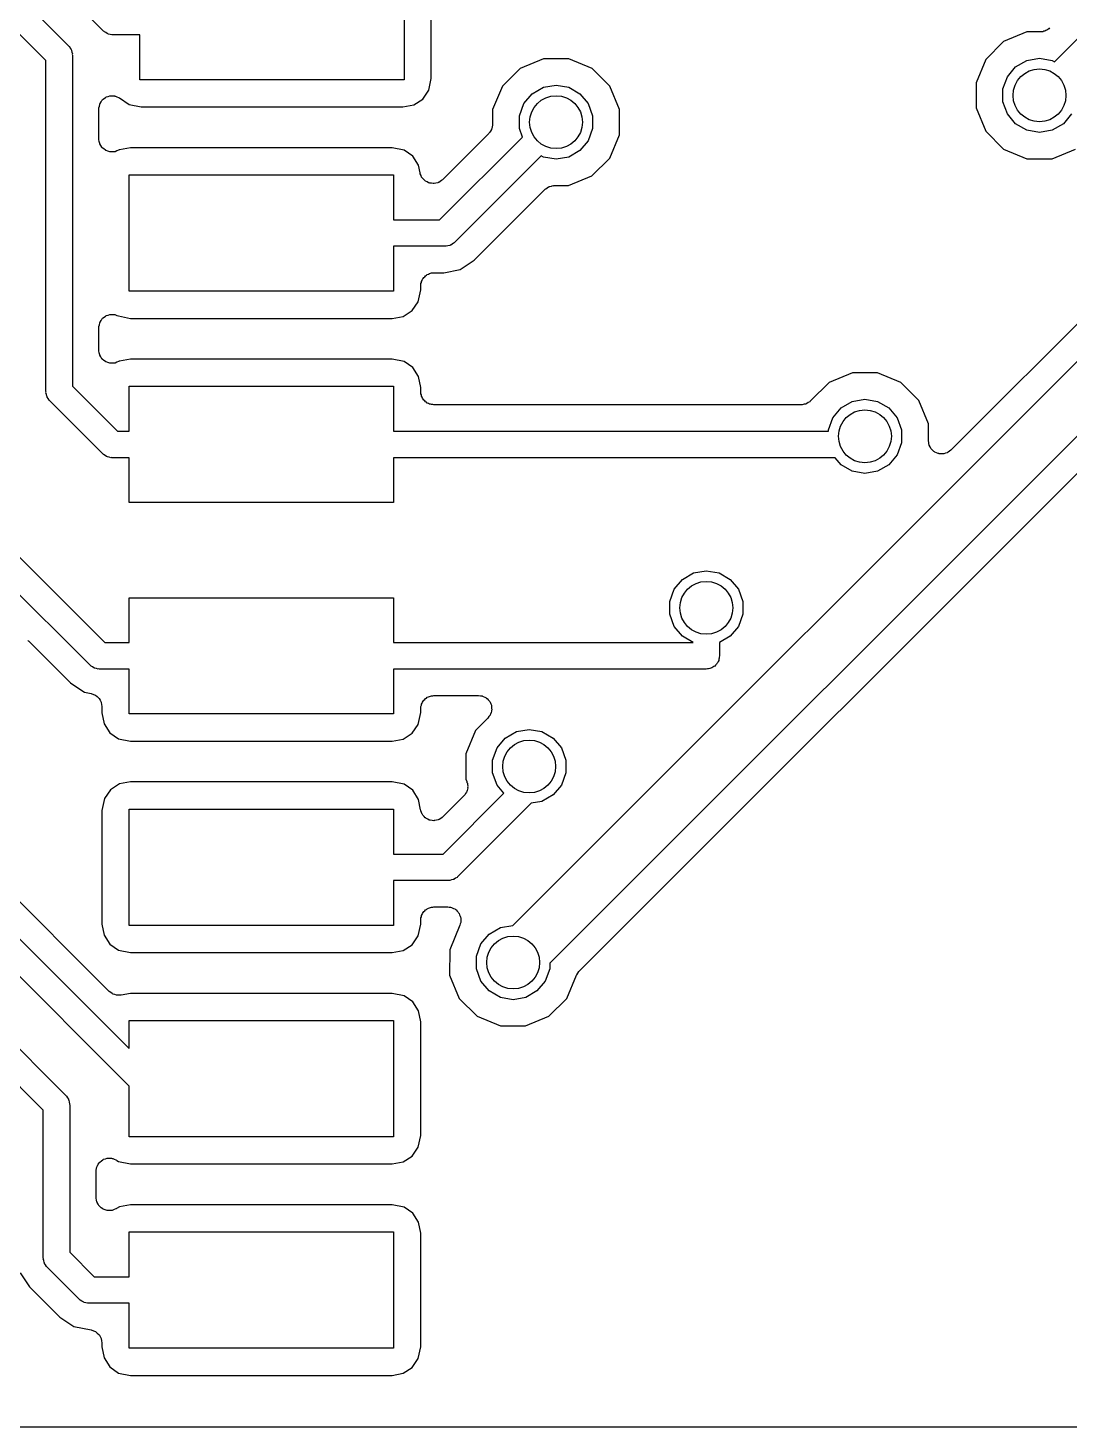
# Model space of a CAD drawing. Extents: x 95 to 175, y -109.5 to -62.3.
# Drawn here: x 125.44 to 135.28, y -109.5 to -96.26 of the extents above; entities that cross this region are included whole.
import ezdxf

# ---------------------------------------------------------------- set-up
doc = ezdxf.new("R2010")
doc.units = 0
doc.header["$MEASUREMENT"] = 0
doc.layers.add('BLACK', color=7, linetype='CONTINUOUS')

msp = doc.modelspace()

# ---------------------------------------------------------------- linework, layer by layer
at = {"layer": 'Black'}
for p, q in [((126.15, -96.2924), (125.232, -95.375)), ((128.992, -95.654), (128.992, -96.754)), ((129.249, -96.7415), (129.249, -95.6657)), ((130.02, -104.754), (138.866, -95.9084)), ((138.579, -95.8415), (134.163, -100.257)), ((125.437, -96.0506), (125.818, -96.4316)), ((139.293, -96.1888), (130.369, -105.113)), ((125.605, -96.5718), (125.297, -96.264)), ((126.154, -96.2955), (126.15, -96.2924)), ((126.158, -96.2998), (126.154, -96.2955)), ((126.172, -96.3079), (126.158, -96.2998)), ((126.185, -96.3173), (126.172, -96.3079)), ((126.19, -96.3187), (126.185, -96.3173)), ((126.195, -96.3215), (126.19, -96.3187)), ((126.211, -96.3243), (126.195, -96.3215)), ((126.227, -96.3285), (126.211, -96.3243)), ((126.233, -96.328), (126.227, -96.3285)), ((126.238, -96.329), (126.233, -96.328)), ((126.492, -96.329), (126.238, -96.329)), ((126.492, -96.754), (126.492, -96.329)), ((134.882, -96.3009), (134.662, -96.392)), ((135.009, -96.301), (134.882, -96.3009)), ((135.02, -96.2991), (135.009, -96.301)), ((135.031, -96.2991), (135.02, -96.2991)), ((135.041, -96.2954), (135.031, -96.2991)), ((135.052, -96.2935), (135.041, -96.2954)), ((135.061, -96.288), (135.052, -96.2935)), ((135.071, -96.2843), (135.061, -96.288)), ((135.08, -96.2773), (135.071, -96.2843)), ((135.089, -96.2718), (135.08, -96.2773)), ((135.096, -96.2634), (135.089, -96.2718)), ((135.142, -96.583), (135.384, -96.3412)), ((125.818, -96.4316), (125.822, -96.4361)), ((125.822, -96.4361), (125.826, -96.4397)), ((125.826, -96.4397), (125.834, -96.4538)), ((125.834, -96.4538), (125.843, -96.4672)), ((125.843, -96.4672), (125.845, -96.4725)), ((125.845, -96.4725), (125.847, -96.4772)), ((125.847, -96.4772), (125.85, -96.4933)), ((134.662, -96.392), (134.493, -96.5607)), ((125.605, -99.704), (125.605, -96.5718)), ((125.85, -96.4933), (125.855, -96.5091)), ((125.855, -96.5091), (125.854, -96.5146)), ((125.854, -96.5146), (125.855, -96.52)), ((125.855, -96.52), (125.855, -99.6522)), ((130.31, -96.5549), (130.09, -96.646)), ((130.549, -96.5551), (130.31, -96.5549)), ((130.769, -96.6466), (130.549, -96.5551)), ((134.493, -96.5607), (134.401, -96.7811)), ((134.775, -96.6319), (134.881, -96.5709)), ((134.881, -96.5709), (135.001, -96.5497)), ((135.001, -96.5497), (135.121, -96.5709)), ((135.121, -96.5709), (135.142, -96.583)), ((128.992, -96.754), (126.492, -96.754)), ((129.226, -96.8531), (129.249, -96.7415)), ((130.09, -96.646), (129.921, -96.8147)), ((130.938, -96.8156), (130.769, -96.6466)), ((134.655, -96.84), (134.697, -96.7253)), ((134.697, -96.7253), (134.775, -96.6319)), ((129.169, -96.9366), (129.226, -96.8531)), ((129.921, -96.8147), (129.829, -97.0351)), ((130.125, -96.9793), (130.203, -96.8859)), ((130.203, -96.8859), (130.309, -96.8249)), ((130.309, -96.8249), (130.429, -96.8037)), ((130.429, -96.8037), (130.549, -96.8249)), ((130.549, -96.8249), (130.655, -96.8859)), ((130.655, -96.8859), (130.733, -96.9793)), ((131.029, -97.0362), (130.938, -96.8156)), ((134.401, -96.7811), (134.401, -97.0198)), ((134.655, -96.962), (134.655, -96.84)), ((126.105, -97.0197), (126.11, -97.0031)), ((126.106, -97.0244), (126.105, -97.0197)), ((126.11, -97.0031), (126.113, -96.9864)), ((126.113, -96.9864), (126.115, -96.9822)), ((126.115, -96.9822), (126.116, -96.9776)), ((126.116, -96.9776), (126.126, -96.9635)), ((126.126, -96.9635), (126.134, -96.9488)), ((126.134, -96.9488), (126.138, -96.9457)), ((126.138, -96.9457), (126.141, -96.9417)), ((126.141, -96.9417), (126.154, -96.9318)), ((126.154, -96.9318), (126.167, -96.9209)), ((126.167, -96.9209), (126.172, -96.9192)), ((126.172, -96.9192), (126.176, -96.9164)), ((126.176, -96.9164), (126.192, -96.9118)), ((126.192, -96.9118), (126.208, -96.906)), ((126.208, -96.906), (126.213, -96.906)), ((126.213, -96.906), (126.218, -96.9047)), ((126.218, -96.9047), (126.235, -96.906)), ((126.235, -96.906), (126.252, -96.906)), ((126.252, -96.906), (126.256, -96.9077)), ((126.256, -96.9077), (126.261, -96.908)), ((126.261, -96.908), (126.276, -96.915)), ((126.276, -96.915), (126.292, -96.9209)), ((126.292, -96.9209), (126.296, -96.9239)), ((126.296, -96.9239), (126.301, -96.9259)), ((126.301, -96.9259), (126.392, -96.9887)), ((126.392, -96.9887), (126.504, -97.0113)), ((126.504, -97.0113), (128.98, -97.0113)), ((128.98, -97.0113), (129.083, -96.9919)), ((129.083, -96.9919), (129.169, -96.9366)), ((130.083, -97.094), (130.125, -96.9793)), ((130.733, -96.9793), (130.775, -97.094)), ((134.401, -97.0198), (134.492, -97.2404)), ((134.697, -97.0767), (134.655, -96.962)), ((126.105, -97.0291), (126.106, -97.0244)), ((126.105, -97.3124), (126.105, -97.0291)), ((129.829, -97.0351), (129.829, -97.173)), ((130.083, -97.216), (130.083, -97.094)), ((130.775, -97.094), (130.775, -97.216)), ((131.029, -97.2749), (131.029, -97.0362)), ((134.775, -97.1701), (134.697, -97.0767)), ((135.305, -97.0767), (135.227, -97.1701)), ((129.792, -97.2613), (129.354, -97.6994)), ((129.795, -97.2568), (129.792, -97.2613)), ((129.8, -97.2533), (129.795, -97.2568)), ((129.808, -97.2392), (129.8, -97.2533)), ((129.817, -97.2257), (129.808, -97.2392)), ((129.819, -97.2205), (129.817, -97.2257)), ((129.821, -97.2158), (129.819, -97.2205)), ((129.824, -97.1996), (129.821, -97.2158)), ((129.829, -97.1838), (129.824, -97.1996)), ((129.829, -97.173), (129.828, -97.1784)), ((129.828, -97.1784), (129.829, -97.1838)), ((130.112, -97.2953), (130.083, -97.216)), ((130.775, -97.216), (130.733, -97.3307)), ((130.937, -97.4953), (131.029, -97.2749)), ((134.492, -97.2404), (134.661, -97.4094)), ((134.881, -97.2311), (134.775, -97.1701)), ((135.001, -97.2523), (134.881, -97.2311)), ((135.121, -97.2311), (135.001, -97.2523)), ((135.227, -97.1701), (135.121, -97.2311)), ((126.106, -97.3154), (126.105, -97.3124)), ((126.105, -97.3184), (126.106, -97.3154)), ((126.109, -97.3367), (126.105, -97.3184)), ((126.113, -97.3551), (126.109, -97.3367)), ((126.114, -97.3578), (126.113, -97.3551)), ((126.115, -97.3607), (126.114, -97.3578)), ((126.125, -97.3765), (126.115, -97.3607)), ((126.134, -97.3927), (126.125, -97.3765)), ((126.137, -97.3947), (126.134, -97.3927)), ((126.138, -97.3972), (126.137, -97.3947)), ((126.153, -97.4086), (126.138, -97.3972)), ((126.167, -97.4206), (126.153, -97.4086)), ((126.295, -97.4187), (126.292, -97.4206)), ((126.298, -97.4175), (126.295, -97.4187)), ((126.3, -97.4161), (126.298, -97.4175)), ((126.403, -97.3967), (126.3, -97.4161)), ((128.879, -97.3967), (126.403, -97.3967)), ((128.991, -97.4193), (128.879, -97.3967)), ((129.328, -98.079), (130.112, -97.2953)), ((130.733, -97.3307), (130.655, -97.4241)), ((134.661, -97.4094), (134.881, -97.5009)), ((135.12, -97.5011), (135.34, -97.41)), ((126.17, -97.4217), (126.167, -97.4206)), ((126.173, -97.4235), (126.17, -97.4217)), ((126.191, -97.4291), (126.173, -97.4235)), ((126.208, -97.4355), (126.191, -97.4291)), ((126.211, -97.4355), (126.208, -97.4355)), ((126.214, -97.4364), (126.211, -97.4355)), ((126.233, -97.4355), (126.214, -97.4364)), ((126.252, -97.4355), (126.233, -97.4355)), ((126.255, -97.4344), (126.252, -97.4355)), ((126.258, -97.4343), (126.255, -97.4344)), ((126.275, -97.427), (126.258, -97.4343)), ((126.292, -97.4206), (126.275, -97.427)), ((129.074, -97.4763), (128.991, -97.4193)), ((129.129, -97.5621), (129.074, -97.4763)), ((130.288, -97.473), (129.468, -98.2924)), ((130.309, -97.4851), (130.288, -97.473)), ((130.429, -97.5063), (130.309, -97.4851)), ((130.549, -97.4851), (130.429, -97.5063)), ((130.655, -97.4241), (130.549, -97.4851)), ((130.768, -97.664), (130.937, -97.4953)), ((134.881, -97.5009), (135.12, -97.5011)), ((126.392, -98.754), (126.392, -97.654)), ((126.392, -97.654), (128.892, -97.654)), ((128.892, -97.654), (128.892, -98.079)), ((129.143, -97.6341), (129.129, -97.5621)), ((129.145, -97.6386), (129.143, -97.6341)), ((129.145, -97.6434), (129.145, -97.6386)), ((129.152, -97.6588), (129.145, -97.6434)), ((129.158, -97.6748), (129.152, -97.6588)), ((129.161, -97.6784), (129.158, -97.6748)), ((129.163, -97.6827), (129.161, -97.6784)), ((129.176, -97.6948), (129.163, -97.6827)), ((130.548, -97.7551), (130.768, -97.664)), ((129.187, -97.7077), (129.176, -97.6948)), ((129.191, -97.71), (129.187, -97.7077)), ((129.194, -97.7134), (129.191, -97.71)), ((129.21, -97.7206), (129.194, -97.7134)), ((129.224, -97.729), (129.21, -97.7206)), ((129.229, -97.7298), (129.224, -97.729)), ((129.234, -97.7318), (129.229, -97.7298)), ((129.25, -97.7333), (129.234, -97.7318)), ((129.267, -97.736), (129.25, -97.7333)), ((129.272, -97.7351), (129.267, -97.736)), ((129.277, -97.7356), (129.272, -97.7351)), ((129.293, -97.7311), (129.277, -97.7356)), ((129.31, -97.728), (129.293, -97.7311)), ((129.314, -97.7256), (129.31, -97.728)), ((129.319, -97.7243), (129.314, -97.7256)), ((129.333, -97.7146), (129.319, -97.7243)), ((129.347, -97.7059), (129.333, -97.7146)), ((129.35, -97.7022), (129.347, -97.7059)), ((129.354, -97.6994), (129.35, -97.7022)), ((129.654, -98.4605), (130.323, -97.7916)), ((130.323, -97.7916), (130.327, -97.7884)), ((130.327, -97.7884), (130.331, -97.7842)), ((130.331, -97.7842), (130.345, -97.776)), ((130.345, -97.776), (130.358, -97.7667)), ((130.358, -97.7667), (130.364, -97.7653)), ((130.364, -97.7653), (130.368, -97.7625)), ((130.368, -97.7625), (130.385, -97.7597)), ((130.385, -97.7597), (130.4, -97.7555)), ((130.4, -97.7555), (130.406, -97.7559)), ((130.406, -97.7559), (130.411, -97.755)), ((130.411, -97.755), (130.548, -97.7551)), ((128.892, -98.079), (129.328, -98.079)), ((129.38, -98.329), (128.892, -98.329)), ((128.892, -98.329), (128.892, -98.754)), ((129.385, -98.328), (129.38, -98.329)), ((129.391, -98.3285), (129.385, -98.328)), ((129.407, -98.3243), (129.391, -98.3285)), ((129.423, -98.3215), (129.407, -98.3243)), ((129.428, -98.3187), (129.423, -98.3215)), ((129.433, -98.3173), (129.428, -98.3187)), ((129.446, -98.3079), (129.433, -98.3173)), ((129.46, -98.2998), (129.446, -98.3079)), ((129.464, -98.2955), (129.46, -98.2998)), ((129.468, -98.2924), (129.464, -98.2955)), ((129.523, -98.5482), (129.654, -98.4605)), ((129.187, -98.6166), (129.194, -98.6082)), ((129.194, -98.6082), (129.203, -98.6028)), ((129.203, -98.6028), (129.211, -98.5957)), ((129.211, -98.5957), (129.222, -98.592)), ((129.222, -98.592), (129.231, -98.5865)), ((129.231, -98.5865), (129.242, -98.5846)), ((129.242, -98.5846), (129.252, -98.5809)), ((129.252, -98.5809), (129.263, -98.5809)), ((129.263, -98.5809), (129.274, -98.579)), ((129.274, -98.579), (129.368, -98.579)), ((129.368, -98.579), (129.523, -98.5482)), ((129.126, -98.8531), (129.149, -98.7415)), ((129.149, -98.704), (129.151, -98.6932)), ((129.149, -98.7415), (129.149, -98.704)), ((129.151, -98.6823), (129.155, -98.672)), ((129.151, -98.6932), (129.151, -98.6823)), ((129.155, -98.672), (129.156, -98.6612)), ((129.156, -98.6612), (129.162, -98.6518)), ((129.162, -98.6518), (129.166, -98.6415)), ((129.166, -98.6415), (129.173, -98.6331)), ((129.173, -98.6331), (129.178, -98.6237)), ((129.178, -98.6237), (129.187, -98.6166)), ((128.892, -98.754), (126.392, -98.754)), ((129.069, -98.9366), (129.126, -98.8531)), ((126.141, -99.0101), (126.154, -99.0001)), ((126.154, -99.0001), (126.167, -98.9892)), ((126.167, -98.9892), (126.172, -98.9876)), ((126.172, -98.9876), (126.176, -98.9848)), ((126.176, -98.9848), (126.192, -98.9802)), ((126.192, -98.9802), (126.208, -98.9743)), ((126.208, -98.9743), (126.213, -98.9743)), ((126.213, -98.9743), (126.218, -98.9731)), ((126.218, -98.9731), (126.235, -98.9743)), ((126.235, -98.9743), (126.252, -98.9743)), ((126.252, -98.9743), (126.256, -98.976)), ((126.256, -98.976), (126.261, -98.9763)), ((126.261, -98.9763), (126.276, -98.9834)), ((126.276, -98.9834), (126.29, -98.9882)), ((126.29, -98.9882), (126.404, -99.0113)), ((128.88, -99.0113), (128.983, -98.9919)), ((128.983, -98.9919), (129.069, -98.9366)), ((126.105, -99.088), (126.11, -99.0715)), ((126.106, -99.0927), (126.105, -99.088)), ((126.105, -99.0974), (126.106, -99.0927)), ((126.105, -99.3124), (126.105, -99.0974)), ((126.11, -99.0715), (126.113, -99.0547)), ((126.113, -99.0547), (126.115, -99.0506)), ((126.115, -99.0506), (126.116, -99.0459)), ((126.116, -99.0459), (126.126, -99.0319)), ((126.126, -99.0319), (126.134, -99.0171)), ((126.134, -99.0171), (126.138, -99.014)), ((126.138, -99.014), (126.141, -99.0101)), ((126.404, -99.0113), (128.88, -99.0113)), ((126.106, -99.3154), (126.105, -99.3124)), ((126.105, -99.3184), (126.106, -99.3154)), ((126.109, -99.3367), (126.105, -99.3184)), ((126.113, -99.3551), (126.109, -99.3367)), ((126.114, -99.3578), (126.113, -99.3551)), ((126.115, -99.3607), (126.114, -99.3578)), ((126.125, -99.3765), (126.115, -99.3607)), ((126.134, -99.3927), (126.125, -99.3765)), ((126.137, -99.3947), (126.134, -99.3927)), ((126.138, -99.3972), (126.137, -99.3947)), ((126.153, -99.4086), (126.138, -99.3972)), ((126.403, -99.3967), (126.3, -99.4161)), ((128.879, -99.3967), (126.403, -99.3967)), ((128.991, -99.4193), (128.879, -99.3967)), ((130.649, -105.186), (136.437, -99.3984)), ((126.167, -99.4206), (126.153, -99.4086)), ((126.17, -99.4217), (126.167, -99.4206)), ((126.173, -99.4235), (126.17, -99.4217)), ((126.191, -99.4291), (126.173, -99.4235)), ((126.208, -99.4355), (126.191, -99.4291)), ((126.211, -99.4355), (126.208, -99.4355)), ((126.214, -99.4364), (126.211, -99.4355)), ((126.233, -99.4355), (126.214, -99.4364)), ((126.252, -99.4355), (126.233, -99.4355)), ((126.255, -99.4344), (126.252, -99.4355)), ((126.258, -99.4343), (126.255, -99.4344)), ((126.275, -99.427), (126.258, -99.4343)), ((126.292, -99.4206), (126.275, -99.427)), ((126.295, -99.4187), (126.292, -99.4206)), ((126.298, -99.4175), (126.295, -99.4187)), ((126.3, -99.4161), (126.298, -99.4175)), ((129.074, -99.4763), (128.991, -99.4193)), ((129.129, -99.5621), (129.074, -99.4763)), ((133.231, -99.5267), (133.011, -99.6178)), ((133.47, -99.5269), (133.231, -99.5267)), ((133.69, -99.6184), (133.47, -99.5269)), ((125.855, -99.6522), (126.282, -100.079)), ((126.392, -100.079), (126.392, -99.654)), ((126.392, -99.654), (128.892, -99.654)), ((128.892, -99.654), (128.892, -100.079)), ((129.149, -99.6657), (129.129, -99.5621)), ((129.149, -99.704), (129.149, -99.6657)), ((133.011, -99.6178), (132.836, -99.7925)), ((133.859, -99.7874), (133.69, -99.6184)), ((125.606, -99.7094), (125.605, -99.704)), ((125.605, -99.7149), (125.606, -99.7094)), ((125.61, -99.7307), (125.605, -99.7149)), ((125.613, -99.7468), (125.61, -99.7307)), ((125.615, -99.7515), (125.613, -99.7468)), ((125.617, -99.7568), (125.615, -99.7515)), ((125.626, -99.7702), (125.617, -99.7568)), ((125.634, -99.7843), (125.626, -99.7702)), ((125.638, -99.7879), (125.634, -99.7843)), ((125.642, -99.7924), (125.638, -99.7879)), ((126.142, -100.292), (125.642, -99.7924)), ((129.151, -99.7148), (129.149, -99.704)), ((129.151, -99.7257), (129.151, -99.7148)), ((129.155, -99.736), (129.151, -99.7257)), ((129.156, -99.7468), (129.155, -99.736)), ((129.162, -99.7562), (129.156, -99.7468)), ((129.166, -99.7665), (129.162, -99.7562)), ((129.173, -99.7749), (129.166, -99.7665)), ((129.178, -99.7843), (129.173, -99.7749)), ((129.187, -99.7914), (129.178, -99.7843)), ((129.194, -99.7998), (129.187, -99.7914)), ((129.203, -99.8052), (129.194, -99.7998)), ((132.828, -99.7998), (132.813, -99.8079)), ((132.831, -99.7956), (132.828, -99.7998)), ((132.836, -99.7925), (132.831, -99.7956)), ((133.124, -99.8577), (133.23, -99.7967)), ((133.23, -99.7967), (133.35, -99.7755)), ((133.35, -99.7755), (133.47, -99.7967)), ((133.47, -99.7967), (133.576, -99.8577)), ((133.95, -100.008), (133.859, -99.7874)), ((129.211, -99.8123), (129.203, -99.8052)), ((129.222, -99.816), (129.211, -99.8123)), ((129.231, -99.8215), (129.222, -99.816)), ((129.242, -99.8234), (129.231, -99.8215)), ((129.252, -99.8271), (129.242, -99.8234)), ((129.263, -99.8271), (129.252, -99.8271)), ((129.274, -99.829), (129.263, -99.8271)), ((132.747, -99.829), (129.274, -99.829)), ((132.753, -99.8281), (132.747, -99.829)), ((132.758, -99.8285), (132.753, -99.8281)), ((132.774, -99.8243), (132.758, -99.8285)), ((132.79, -99.8215), (132.774, -99.8243)), ((132.795, -99.8187), (132.79, -99.8215)), ((132.8, -99.8173), (132.795, -99.8187)), ((132.813, -99.8079), (132.8, -99.8173)), ((133.046, -99.9511), (133.124, -99.8577)), ((133.576, -99.8577), (133.654, -99.9511)), ((133.004, -100.066), (133.046, -99.9511)), ((133.004, -100.079), (133.004, -100.066)), ((133.654, -99.9511), (133.696, -100.066)), ((133.696, -100.066), (133.696, -100.188)), ((133.95, -100.169), (133.95, -100.008)), ((126.282, -100.079), (126.392, -100.079)), ((128.892, -100.079), (133.004, -100.079)), ((133.696, -100.188), (133.654, -100.302)), ((133.953, -100.185), (133.95, -100.169)), ((133.954, -100.201), (133.953, -100.185)), ((126.146, -100.296), (126.142, -100.292)), ((126.15, -100.3), (126.146, -100.296)), ((126.164, -100.308), (126.15, -100.3)), ((126.177, -100.317), (126.164, -100.308)), ((126.182, -100.319), (126.177, -100.317)), ((126.187, -100.321), (126.182, -100.319)), ((126.203, -100.324), (126.187, -100.321)), ((126.219, -100.329), (126.203, -100.324)), ((126.225, -100.328), (126.219, -100.329)), ((126.23, -100.329), (126.225, -100.328)), ((126.392, -100.329), (126.23, -100.329)), ((126.392, -100.754), (126.392, -100.329)), ((133.068, -100.329), (128.892, -100.329)), ((128.892, -100.329), (128.892, -100.754)), ((133.124, -100.396), (133.068, -100.329)), ((133.654, -100.302), (133.576, -100.396)), ((133.957, -100.206), (133.954, -100.201)), ((133.957, -100.212), (133.957, -100.206)), ((133.966, -100.226), (133.957, -100.212)), ((133.973, -100.241), (133.966, -100.226)), ((133.976, -100.244), (133.973, -100.241)), ((133.979, -100.249), (133.976, -100.244)), ((133.992, -100.26), (133.979, -100.249)), ((134.003, -100.271), (133.992, -100.26)), ((134.008, -100.274), (134.003, -100.271)), ((134.012, -100.277), (134.008, -100.274)), ((134.028, -100.283), (134.012, -100.277)), ((134.043, -100.29), (134.028, -100.283)), ((134.048, -100.29), (134.043, -100.29)), ((134.053, -100.292), (134.048, -100.29)), ((134.07, -100.292), (134.053, -100.292)), ((134.086, -100.293), (134.07, -100.292)), ((134.091, -100.292), (134.086, -100.293)), ((134.097, -100.292), (134.091, -100.292)), ((134.112, -100.286), (134.097, -100.292)), ((134.128, -100.282), (134.112, -100.286)), ((134.132, -100.279), (134.128, -100.282)), ((134.137, -100.277), (134.132, -100.279)), ((134.15, -100.267), (134.137, -100.277)), ((134.163, -100.257), (134.15, -100.267)), ((133.23, -100.457), (133.124, -100.396)), ((133.35, -100.478), (133.23, -100.457)), ((133.47, -100.457), (133.35, -100.478)), ((133.576, -100.396), (133.47, -100.457)), ((128.892, -100.754), (126.392, -100.754)), ((125.341, -101.258), (126.163, -102.079)), ((126.023, -102.292), (125.201, -101.471)), ((131.546, -101.574), (131.624, -101.481)), ((131.624, -101.481), (131.73, -101.42)), ((131.73, -101.42), (131.85, -101.399)), ((131.85, -101.399), (131.97, -101.42)), ((131.97, -101.42), (132.076, -101.481)), ((132.076, -101.481), (132.154, -101.574)), ((126.392, -102.079), (126.392, -101.654)), ((126.392, -101.654), (128.892, -101.654)), ((128.892, -101.654), (128.892, -102.079)), ((131.504, -101.689), (131.546, -101.574)), ((132.154, -101.574), (132.196, -101.689)), ((131.504, -101.811), (131.504, -101.689)), ((132.196, -101.689), (132.196, -101.811)), ((131.546, -101.926), (131.504, -101.811)), ((132.196, -101.811), (132.154, -101.926)), ((131.624, -102.019), (131.546, -101.926)), ((131.725, -102.077), (131.624, -102.019)), ((132.076, -102.019), (131.975, -102.077)), ((132.154, -101.926), (132.076, -102.019)), ((125.433, -102.057), (125.437, -102.062)), ((125.437, -102.062), (125.443, -102.066)), ((125.443, -102.066), (125.837, -102.46)), ((126.163, -102.079), (126.392, -102.079)), ((128.892, -102.079), (129.75, -102.079)), ((129.75, -102.079), (131.725, -102.079)), ((131.725, -102.079), (131.725, -102.077)), ((131.975, -102.077), (131.975, -102.204)), ((126.027, -102.296), (126.023, -102.292)), ((126.031, -102.3), (126.027, -102.296)), ((126.045, -102.308), (126.031, -102.3)), ((126.058, -102.317), (126.045, -102.308)), ((131.902, -102.316), (131.893, -102.321)), ((131.912, -102.312), (131.902, -102.316)), ((131.921, -102.305), (131.912, -102.312)), ((131.93, -102.3), (131.921, -102.305)), ((131.937, -102.291), (131.93, -102.3)), ((131.946, -102.284), (131.937, -102.291)), ((131.951, -102.275), (131.946, -102.284)), ((131.958, -102.266), (131.951, -102.275)), ((131.962, -102.256), (131.958, -102.266)), ((131.967, -102.247), (131.962, -102.256)), ((131.969, -102.236), (131.967, -102.247)), ((131.973, -102.226), (131.969, -102.236)), ((131.975, -102.204), (131.973, -102.215)), ((131.973, -102.215), (131.973, -102.226)), ((126.063, -102.319), (126.058, -102.317)), ((126.068, -102.321), (126.063, -102.319)), ((126.084, -102.324), (126.068, -102.321)), ((126.1, -102.329), (126.084, -102.324)), ((126.106, -102.328), (126.1, -102.329)), ((126.111, -102.329), (126.106, -102.328)), ((126.392, -102.329), (126.111, -102.329)), ((126.392, -102.754), (126.392, -102.329)), ((129.75, -102.329), (128.892, -102.329)), ((128.892, -102.329), (128.892, -102.754)), ((131.85, -102.329), (129.75, -102.329)), ((131.861, -102.327), (131.85, -102.329)), ((131.872, -102.327), (131.861, -102.327)), ((131.882, -102.323), (131.872, -102.327)), ((131.893, -102.321), (131.882, -102.323)), ((125.837, -102.46), (125.945, -102.533)), ((125.945, -102.533), (125.945, -102.533)), ((125.945, -102.533), (125.968, -102.548)), ((125.968, -102.548), (126.034, -102.561)), ((126.034, -102.561), (126.053, -102.569)), ((126.053, -102.569), (126.072, -102.576)), ((126.072, -102.576), (126.073, -102.576)), ((126.073, -102.576), (126.074, -102.577)), ((126.074, -102.577), (126.089, -102.59)), ((129.242, -102.585), (129.252, -102.581)), ((129.252, -102.581), (129.263, -102.581)), ((129.263, -102.581), (129.274, -102.579)), ((129.274, -102.579), (129.697, -102.579)), ((129.697, -102.579), (129.713, -102.582)), ((126.089, -102.59), (126.105, -102.603)), ((126.105, -102.603), (126.106, -102.605)), ((126.106, -102.605), (126.107, -102.606)), ((126.107, -102.606), (126.117, -102.623)), ((126.117, -102.623), (126.127, -102.641)), ((126.127, -102.641), (126.127, -102.642)), ((126.127, -102.642), (126.128, -102.644)), ((126.128, -102.644), (126.131, -102.664)), ((126.131, -102.664), (126.134, -102.684)), ((126.134, -102.684), (126.134, -102.742)), ((129.149, -102.704), (129.151, -102.693)), ((129.149, -102.741), (129.149, -102.704)), ((129.151, -102.682), (129.155, -102.672)), ((129.151, -102.693), (129.151, -102.682)), ((129.155, -102.672), (129.156, -102.661)), ((129.156, -102.661), (129.162, -102.652)), ((129.162, -102.652), (129.166, -102.641)), ((129.166, -102.641), (129.173, -102.633)), ((129.173, -102.633), (129.178, -102.624)), ((129.178, -102.624), (129.187, -102.617)), ((129.187, -102.617), (129.194, -102.608)), ((129.194, -102.608), (129.203, -102.603)), ((129.203, -102.603), (129.211, -102.596)), ((129.211, -102.596), (129.222, -102.592)), ((129.222, -102.592), (129.231, -102.587)), ((129.231, -102.587), (129.242, -102.585)), ((129.713, -102.582), (129.729, -102.583)), ((129.729, -102.583), (129.734, -102.586)), ((129.734, -102.586), (129.74, -102.587)), ((129.74, -102.587), (129.754, -102.595)), ((129.754, -102.595), (129.769, -102.602)), ((129.769, -102.602), (129.772, -102.606)), ((129.772, -102.606), (129.777, -102.608)), ((129.777, -102.608), (129.788, -102.621)), ((129.788, -102.621), (129.799, -102.632)), ((129.799, -102.632), (129.802, -102.637)), ((129.802, -102.637), (129.805, -102.641)), ((129.805, -102.641), (129.811, -102.657)), ((129.811, -102.657), (129.818, -102.672)), ((129.818, -102.672), (129.818, -102.677)), ((129.818, -102.677), (129.82, -102.682)), ((129.82, -102.682), (129.82, -102.699)), ((129.82, -102.699), (129.821, -102.715)), ((126.134, -102.742), (126.154, -102.846)), ((126.154, -102.846), (126.209, -102.932)), ((128.892, -102.754), (126.392, -102.754)), ((129.126, -102.853), (129.149, -102.741)), ((129.785, -102.792), (129.667, -102.911)), ((129.794, -102.779), (129.785, -102.792)), ((129.805, -102.766), (129.794, -102.779)), ((129.807, -102.761), (129.805, -102.766)), ((129.81, -102.757), (129.807, -102.761)), ((129.814, -102.741), (129.81, -102.757)), ((129.82, -102.726), (129.814, -102.741)), ((129.821, -102.715), (129.82, -102.72)), ((129.82, -102.72), (129.82, -102.726)), ((126.209, -102.932), (126.292, -102.989)), ((128.983, -102.992), (129.069, -102.937)), ((129.069, -102.937), (129.126, -102.853)), ((129.667, -102.911), (129.575, -103.131)), ((129.949, -102.982), (130.055, -102.921)), ((130.055, -102.921), (130.175, -102.9)), ((130.175, -102.9), (130.295, -102.921)), ((130.295, -102.921), (130.401, -102.982)), ((126.292, -102.989), (126.404, -103.011)), ((126.404, -103.011), (128.88, -103.011)), ((128.88, -103.011), (128.983, -102.992)), ((129.829, -103.19), (129.871, -103.075)), ((129.871, -103.075), (129.949, -102.982)), ((130.401, -102.982), (130.479, -103.075)), ((130.479, -103.075), (130.521, -103.19)), ((129.575, -103.131), (129.575, -103.37)), ((129.829, -103.312), (129.829, -103.19)), ((130.521, -103.19), (130.521, -103.312)), ((129.575, -103.37), (129.585, -103.393)), ((129.871, -103.427), (129.829, -103.312)), ((130.521, -103.312), (130.479, -103.427)), ((126.214, -103.471), (126.157, -103.555)), ((126.3, -103.416), (126.214, -103.471)), ((126.403, -103.397), (126.3, -103.416)), ((128.879, -103.397), (126.403, -103.397)), ((128.991, -103.419), (128.879, -103.397)), ((129.074, -103.476), (128.991, -103.419)), ((129.129, -103.562), (129.074, -103.476)), ((129.361, -104.079), (129.936, -103.504)), ((129.574, -103.505), (129.568, -103.517)), ((129.582, -103.494), (129.574, -103.505)), ((129.584, -103.486), (129.582, -103.494)), ((129.588, -103.479), (129.584, -103.486)), ((129.585, -103.393), (129.586, -103.401)), ((129.586, -103.401), (129.59, -103.409)), ((129.59, -103.465), (129.588, -103.479)), ((129.59, -103.409), (129.591, -103.422)), ((129.594, -103.452), (129.59, -103.465)), ((129.591, -103.422), (129.594, -103.436)), ((129.594, -103.436), (129.593, -103.444)), ((129.593, -103.444), (129.594, -103.452)), ((129.936, -103.504), (129.871, -103.427)), ((130.479, -103.427), (130.401, -103.52)), ((126.157, -103.555), (126.134, -103.667)), ((129.148, -103.662), (129.129, -103.562)), ((129.557, -103.529), (129.359, -103.727)), ((130.195, -103.599), (129.501, -104.292)), ((129.562, -103.523), (129.557, -103.529)), ((129.568, -103.517), (129.562, -103.523)), ((130.295, -103.581), (130.195, -103.599)), ((130.401, -103.52), (130.295, -103.581)), ((124.153, -103.682), (126.392, -105.92)), ((126.134, -103.667), (126.134, -104.742)), ((126.392, -104.754), (126.392, -103.654)), ((126.392, -103.654), (128.892, -103.654)), ((128.892, -103.654), (128.892, -104.079)), ((129.15, -103.666), (129.148, -103.662)), ((129.15, -103.671), (129.15, -103.666)), ((129.158, -103.687), (129.15, -103.671)), ((129.164, -103.703), (129.158, -103.687)), ((129.167, -103.706), (129.164, -103.703)), ((129.169, -103.711), (129.167, -103.706)), ((129.181, -103.723), (129.169, -103.711)), ((129.192, -103.735), (129.181, -103.723)), ((129.196, -103.738), (129.192, -103.735)), ((129.199, -103.741), (129.196, -103.738)), ((129.215, -103.748), (129.199, -103.741)), ((129.23, -103.757), (129.215, -103.748)), ((129.234, -103.758), (129.23, -103.757)), ((129.239, -103.76), (129.234, -103.758)), ((129.256, -103.761), (129.239, -103.76)), ((129.273, -103.764), (129.256, -103.761)), ((129.277, -103.763), (129.273, -103.764)), ((129.282, -103.763), (129.277, -103.763)), ((129.298, -103.759), (129.282, -103.763)), ((129.315, -103.756), (129.298, -103.759)), ((129.319, -103.753), (129.315, -103.756)), ((129.324, -103.752), (129.319, -103.753)), ((129.338, -103.742), (129.324, -103.752)), ((129.353, -103.734), (129.338, -103.742)), ((129.356, -103.73), (129.353, -103.734)), ((129.359, -103.727), (129.356, -103.73)), ((126.392, -106.274), (123.94, -103.822)), ((126.204, -105.379), (124.642, -103.817)), ((128.892, -104.079), (129.361, -104.079)), ((129.493, -104.3), (129.479, -104.308)), ((129.497, -104.296), (129.493, -104.3)), ((129.501, -104.292), (129.497, -104.296)), ((129.413, -104.329), (128.892, -104.329)), ((128.892, -104.329), (128.892, -104.754)), ((129.418, -104.328), (129.413, -104.329)), ((129.424, -104.329), (129.418, -104.328)), ((129.44, -104.324), (129.424, -104.329)), ((129.456, -104.321), (129.44, -104.324)), ((129.461, -104.319), (129.456, -104.321)), ((129.466, -104.317), (129.461, -104.319)), ((129.479, -104.308), (129.466, -104.317)), ((123.888, -104.458), (125.793, -106.363)), ((125.58, -106.503), (123.748, -104.671)), ((129.149, -104.704), (129.151, -104.693)), ((129.151, -104.682), (129.155, -104.672)), ((129.151, -104.693), (129.151, -104.682)), ((129.155, -104.672), (129.156, -104.661)), ((129.156, -104.661), (129.162, -104.652)), ((129.162, -104.652), (129.166, -104.641)), ((129.166, -104.641), (129.173, -104.633)), ((129.173, -104.633), (129.178, -104.624)), ((129.178, -104.624), (129.187, -104.617)), ((129.187, -104.617), (129.194, -104.608)), ((129.194, -104.608), (129.203, -104.603)), ((129.203, -104.603), (129.211, -104.596)), ((129.211, -104.596), (129.222, -104.592)), ((129.222, -104.592), (129.231, -104.587)), ((129.231, -104.587), (129.242, -104.585)), ((129.242, -104.585), (129.252, -104.581)), ((129.252, -104.581), (129.263, -104.581)), ((129.263, -104.581), (129.274, -104.579)), ((129.274, -104.579), (129.404, -104.579)), ((129.404, -104.579), (129.418, -104.581)), ((129.418, -104.581), (129.431, -104.582)), ((129.431, -104.582), (129.439, -104.585)), ((129.439, -104.585), (129.447, -104.587)), ((129.447, -104.587), (129.459, -104.593)), ((129.459, -104.593), (129.471, -104.599)), ((129.471, -104.599), (129.477, -104.604)), ((129.477, -104.604), (129.485, -104.608)), ((129.485, -104.608), (129.493, -104.619)), ((129.493, -104.619), (129.503, -104.628)), ((129.503, -104.628), (129.507, -104.635)), ((129.507, -104.635), (129.512, -104.641)), ((129.512, -104.641), (129.517, -104.654)), ((129.517, -104.654), (129.523, -104.667)), ((129.523, -104.667), (129.524, -104.675)), ((129.524, -104.675), (129.527, -104.682)), ((129.527, -104.682), (129.527, -104.696)), ((129.527, -104.696), (129.529, -104.71)), ((126.134, -104.742), (126.154, -104.846)), ((128.892, -104.754), (126.392, -104.754)), ((129.126, -104.853), (129.149, -104.741)), ((129.149, -104.741), (129.149, -104.704)), ((129.52, -104.752), (129.423, -104.985)), ((129.523, -104.739), (129.52, -104.752)), ((129.527, -104.726), (129.523, -104.739)), ((129.529, -104.71), (129.527, -104.718)), ((129.527, -104.718), (129.527, -104.726)), ((129.797, -104.836), (129.902, -104.775)), ((129.902, -104.775), (130.02, -104.754)), ((126.154, -104.846), (126.209, -104.932)), ((126.209, -104.932), (126.292, -104.989)), ((128.983, -104.992), (129.069, -104.937)), ((129.069, -104.937), (129.126, -104.853)), ((129.677, -105.044), (129.718, -104.93)), ((129.718, -104.93), (129.797, -104.836)), ((126.292, -104.989), (126.404, -105.011)), ((126.404, -105.011), (128.88, -105.011)), ((128.88, -105.011), (128.983, -104.992)), ((129.423, -104.985), (129.422, -105.224)), ((129.677, -105.166), (129.677, -105.044)), ((129.422, -105.224), (129.514, -105.445)), ((129.718, -105.281), (129.677, -105.166)), ((130.369, -105.166), (130.327, -105.281)), ((130.369, -105.113), (130.369, -105.166)), ((130.531, -105.446), (130.622, -105.226)), ((130.622, -105.226), (130.623, -105.224)), ((130.623, -105.224), (130.624, -105.221)), ((130.624, -105.221), (130.635, -105.206)), ((130.635, -105.206), (130.645, -105.19)), ((130.645, -105.19), (130.647, -105.188)), ((130.647, -105.188), (130.649, -105.186)), ((129.797, -105.374), (129.718, -105.281)), ((130.327, -105.281), (130.248, -105.374)), ((126.218, -105.389), (126.204, -105.379)), ((126.231, -105.399), (126.218, -105.389)), ((126.235, -105.401), (126.231, -105.399)), ((126.239, -105.404), (126.235, -105.401)), ((126.256, -105.408), (126.239, -105.404)), ((126.272, -105.414), (126.256, -105.408)), ((126.277, -105.414), (126.272, -105.414)), ((126.281, -105.415), (126.277, -105.414)), ((126.298, -105.413), (126.281, -105.415)), ((126.315, -105.413), (126.298, -105.413)), ((126.403, -105.397), (126.315, -105.413)), ((128.879, -105.397), (126.403, -105.397)), ((128.991, -105.419), (128.879, -105.397)), ((129.074, -105.476), (128.991, -105.419)), ((129.129, -105.562), (129.074, -105.476)), ((129.514, -105.445), (129.682, -105.614)), ((129.902, -105.435), (129.797, -105.374)), ((130.023, -105.457), (129.902, -105.435)), ((130.143, -105.435), (130.023, -105.457)), ((130.248, -105.374), (130.143, -105.435)), ((130.362, -105.614), (130.531, -105.446)), ((129.149, -105.666), (129.129, -105.562)), ((129.682, -105.614), (129.903, -105.705)), ((130.141, -105.705), (130.362, -105.614)), ((126.392, -105.92), (126.392, -105.654)), ((126.392, -105.654), (128.892, -105.654)), ((128.892, -105.654), (128.892, -106.754)), ((129.149, -106.741), (129.149, -105.666)), ((129.903, -105.705), (130.141, -105.705)), ((126.392, -106.754), (126.392, -106.274)), ((125.793, -106.363), (125.796, -106.368)), ((125.796, -106.368), (125.8, -106.371)), ((125.8, -106.371), (125.809, -106.385)), ((125.809, -106.385), (125.818, -106.399)), ((125.818, -106.399), (125.819, -106.404)), ((125.819, -106.404), (125.822, -106.409)), ((125.822, -106.409), (125.825, -106.425)), ((125.58, -107.899), (125.58, -106.503)), ((125.825, -106.425), (125.829, -106.441)), ((125.829, -106.441), (125.829, -106.446)), ((125.829, -106.446), (125.83, -106.451)), ((125.83, -106.451), (125.83, -107.847)), ((128.892, -106.754), (126.392, -106.754)), ((129.126, -106.853), (129.149, -106.741)), ((128.983, -106.992), (129.069, -106.937)), ((129.069, -106.937), (129.126, -106.853)), ((126.08, -107.071), (126.084, -107.054)), ((126.08, -107.075), (126.08, -107.071)), ((126.08, -107.08), (126.08, -107.075)), ((126.08, -107.329), (126.08, -107.08)), ((126.084, -107.054), (126.087, -107.037)), ((126.087, -107.037), (126.09, -107.033)), ((126.09, -107.033), (126.091, -107.029)), ((126.091, -107.029), (126.1, -107.014)), ((126.1, -107.014), (126.109, -107)), ((126.109, -107), (126.113, -106.997)), ((126.113, -106.997), (126.115, -106.993)), ((126.115, -106.993), (126.129, -106.983)), ((126.129, -106.983), (126.142, -106.972)), ((126.142, -106.972), (126.147, -106.97)), ((126.147, -106.97), (126.15, -106.967)), ((126.15, -106.967), (126.167, -106.963)), ((126.167, -106.963), (126.183, -106.957)), ((126.183, -106.957), (126.188, -106.957)), ((126.188, -106.957), (126.192, -106.956)), ((126.192, -106.956), (126.209, -106.957)), ((126.209, -106.957), (126.226, -106.957)), ((126.226, -106.957), (126.231, -106.959)), ((126.231, -106.959), (126.236, -106.959)), ((126.236, -106.959), (126.251, -106.966)), ((126.251, -106.966), (126.267, -106.972)), ((126.267, -106.972), (126.271, -106.975)), ((126.271, -106.975), (126.275, -106.977)), ((126.275, -106.977), (126.292, -106.989)), ((126.292, -106.989), (126.404, -107.011)), ((126.404, -107.011), (128.88, -107.011)), ((128.88, -107.011), (128.983, -106.992)), ((126.08, -107.332), (126.08, -107.329)), ((126.08, -107.335), (126.08, -107.332)), ((126.084, -107.353), (126.08, -107.335)), ((126.087, -107.371), (126.084, -107.353)), ((126.089, -107.374), (126.087, -107.371)), ((126.089, -107.377), (126.089, -107.374)), ((126.099, -107.393), (126.089, -107.377)), ((126.109, -107.409), (126.099, -107.393)), ((126.111, -107.411), (126.109, -107.409)), ((126.113, -107.414), (126.111, -107.411)), ((126.128, -107.425), (126.113, -107.414)), ((126.142, -107.437), (126.128, -107.425)), ((126.145, -107.438), (126.142, -107.437)), ((126.147, -107.44), (126.145, -107.438)), ((126.165, -107.445), (126.147, -107.44)), ((126.183, -107.452), (126.165, -107.445)), ((126.186, -107.452), (126.183, -107.452)), ((126.189, -107.453), (126.186, -107.452)), ((126.208, -107.452), (126.189, -107.453)), ((126.226, -107.452), (126.208, -107.452)), ((126.229, -107.451), (126.226, -107.452)), ((126.232, -107.451), (126.229, -107.451)), ((126.249, -107.443), (126.232, -107.451)), ((126.267, -107.437), (126.249, -107.443)), ((126.269, -107.435), (126.267, -107.437)), ((126.272, -107.434), (126.269, -107.435)), ((126.3, -107.416), (126.272, -107.434)), ((126.403, -107.397), (126.3, -107.416)), ((128.879, -107.397), (126.403, -107.397)), ((128.991, -107.419), (128.879, -107.397)), ((129.074, -107.476), (128.991, -107.419)), ((129.129, -107.562), (129.074, -107.476)), ((129.149, -107.666), (129.129, -107.562)), ((126.392, -108.079), (126.392, -107.654)), ((126.392, -107.654), (128.892, -107.654)), ((128.892, -107.654), (128.892, -108.754)), ((129.149, -108.741), (129.149, -107.666)), ((125.83, -107.847), (126.061, -108.079)), ((125.581, -107.905), (125.58, -107.899)), ((125.58, -107.91), (125.581, -107.905)), ((125.584, -107.926), (125.58, -107.91)), ((125.587, -107.942), (125.584, -107.926)), ((125.59, -107.947), (125.587, -107.942)), ((125.591, -107.952), (125.59, -107.947)), ((125.601, -107.965), (125.591, -107.952)), ((125.609, -107.98), (125.601, -107.965)), ((125.613, -107.983), (125.609, -107.98)), ((125.616, -107.988), (125.613, -107.983)), ((125.921, -108.292), (125.616, -107.988)), ((125.36, -108.042), (125.448, -108.173)), ((126.061, -108.079), (126.392, -108.079)), ((125.448, -108.173), (125.736, -108.46)), ((125.926, -108.296), (125.921, -108.292)), ((125.929, -108.3), (125.926, -108.296)), ((125.943, -108.308), (125.929, -108.3)), ((125.957, -108.317), (125.943, -108.308)), ((125.962, -108.319), (125.957, -108.317)), ((125.967, -108.321), (125.962, -108.319)), ((125.983, -108.324), (125.967, -108.321)), ((125.999, -108.329), (125.983, -108.324)), ((126.004, -108.328), (125.999, -108.329)), ((126.009, -108.329), (126.004, -108.328)), ((126.392, -108.329), (126.009, -108.329)), ((126.392, -108.754), (126.392, -108.329)), ((125.736, -108.46), (125.867, -108.548)), ((125.867, -108.548), (126.034, -108.581)), ((126.034, -108.581), (126.053, -108.589)), ((126.053, -108.589), (126.072, -108.596)), ((126.072, -108.596), (126.073, -108.597)), ((126.073, -108.597), (126.074, -108.597)), ((126.074, -108.597), (126.089, -108.611)), ((126.089, -108.611), (126.105, -108.624)), ((126.105, -108.624), (126.106, -108.625)), ((126.106, -108.625), (126.107, -108.626)), ((126.107, -108.626), (126.117, -108.644)), ((126.117, -108.644), (126.127, -108.661)), ((126.127, -108.661), (126.127, -108.663)), ((126.127, -108.663), (126.128, -108.664)), ((126.128, -108.664), (126.131, -108.684)), ((126.131, -108.684), (126.134, -108.704)), ((126.134, -108.704), (126.134, -108.742)), ((126.134, -108.742), (126.154, -108.846)), ((128.892, -108.754), (126.392, -108.754)), ((129.126, -108.853), (129.149, -108.741)), ((126.154, -108.846), (126.209, -108.932)), ((126.209, -108.932), (126.292, -108.989)), ((129.069, -108.937), (129.126, -108.853)), ((126.292, -108.989), (126.404, -109.011)), ((126.404, -109.011), (128.88, -109.011)), ((128.88, -109.011), (128.983, -108.992)), ((128.983, -108.992), (129.069, -108.937)), ((155.761, -109.5), (123.334, -109.5))]:
    msp.add_line(p, q, dxfattribs=at)
for centre in [(135.001, -96.901), (130.429, -97.155), (133.35, -100.127), (131.85, -101.75), (130.175, -103.251), (130.023, -105.105)]:
    msp.add_circle(centre, 0.25, dxfattribs=at)

doc.saveas('drawing.dxf')
